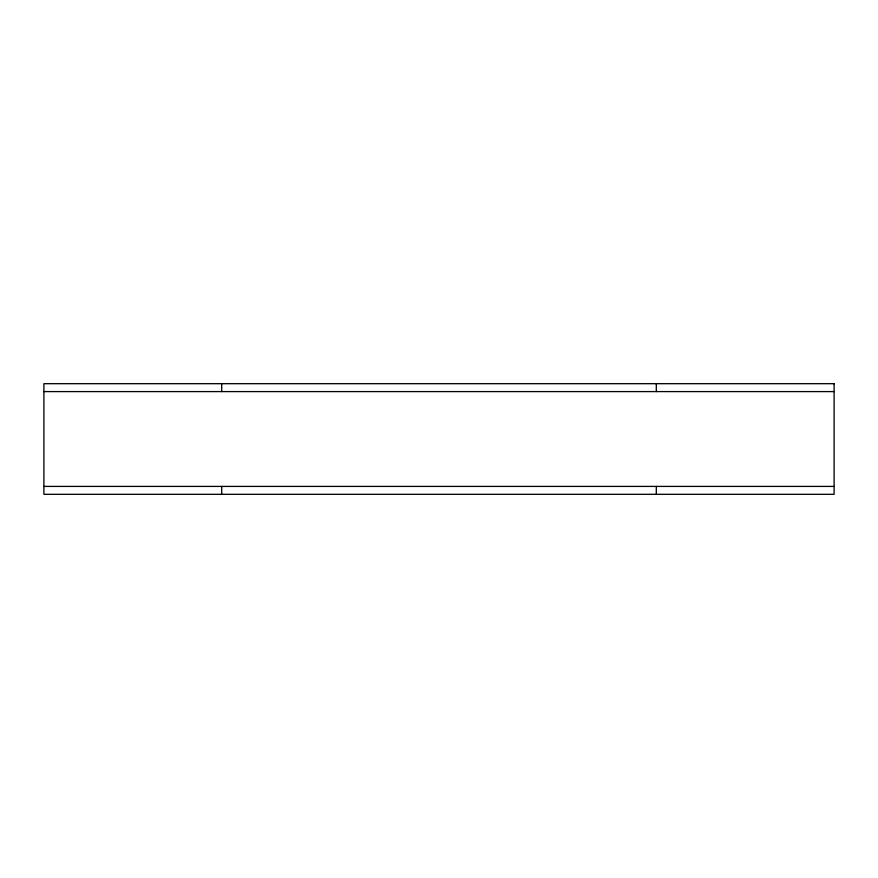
<?xml version="1.0" encoding="UTF-8"?>
<svg xmlns="http://www.w3.org/2000/svg" width="878" height="878" viewBox="0 0 878 878"><rect width="100%" height="100%" fill="white"/><g stroke="black" fill="none" stroke-linecap="round" stroke-linejoin="round"><path stroke-width="1.32" d="M43.9 391.588L834.1 391.588M43.9 486.412L834.1 486.412M656.305 383.686L656.305 391.588M656.305 486.412L656.305 494.314M221.695 383.686L221.695 391.588M221.695 486.412L221.695 494.314M834.1 383.686L43.9 383.686L43.9 494.314L834.1 494.314L834.1 383.686"/></g></svg>
